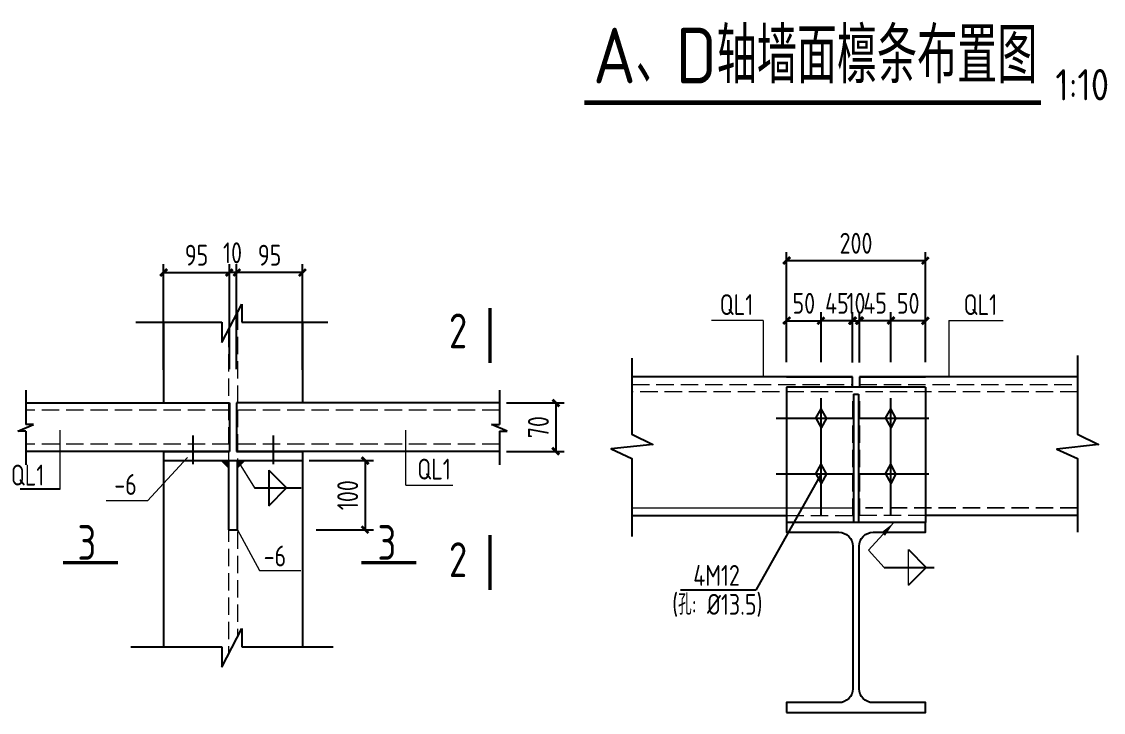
# Model space of a CAD drawing. Header units: millimetres. Extents: x 865974 to 875117, y 41124 to 44891.
# Drawn here: x 870087.8 to 870243.3, y 41434.5 to 41533.9 of the extents above; entities that cross this region are included whole.
import ezdxf

# ---------------------------------------------------------------- set-up
doc = ezdxf.new("R2010")
doc.units = ezdxf.units.MM
doc.header["$LTSCALE"] = 1000
doc.header["$MEASUREMENT"] = 0
doc.linetypes.add('DASH', pattern=[0.35, 0.25, -0.1])
doc.linetypes.add('DOTE', pattern=[2.42, 2, -0.2, 0.02, -0.2])
for name, color, linetype, lineweight in [('1', 4, 'Continuous', 70), ('D3', 62, 'Continuous', 9), ('LZ', 64, 'Continuous', 9), ('数字', 3, 'Continuous', 9)]:
    doc.layers.add(name, color=color, linetype=linetype, lineweight=lineweight)
for name, color, linetype in [('D1', 112, 'Continuous'), ('D2', 6, 'Continuous'), ('DIM', 7, 'Continuous'), ('DOTE', 1, 'DOTE'), ('M_Thin', 7, 'Continuous'), ('NUM', 7, 'Continuous'), ('Prof', 2, 'Continuous'), ('PUB_DIM', 3, 'Continuous'), ('尺寸标注', 7, 'Continuous'), ('桩', 6, 'Continuous')]:
    doc.layers.add(name, color=color, linetype=linetype)
doc.styles.add('GBHZ', font='gbenor.shx', dxfattribs={"width": 0.9, "bigfont": 'gbcbig.shx'})
doc.dimstyles.new('Y10', dxfattribs={"dimscale": 0, "dimtxt": 3, "dimasz": 0.01, "dimexe": 1.2, "dimexo": 1, "dimgap": 1, "dimtad": 1, "dimdec": 0, "dimlfac": 10, "dimzin": 0, "dimdsep": 46, "dimtxsty": 'GBHZ', "dimblk1": 'DX', "dimblk2": 'DX', "dimsah": 1, "dimcen": 0.09, "dimdle": 1, "dimadec": 0, "dimazin": 0, "dimtfac": 1, "dimtdec": 0, "dimtix": 1, "dimtmove": 2, "dimatfit": 3, "dimldrblk": 'DX', "dimfxl": 0, "dimtolj": 1, "dimtzin": 0, "dimarcsym": 0})

# ---------------------------------------------------------------- blocks, each defined once
blk = doc.blocks.new('DX')
at = {"color": 0, "linetype": 'ByBlock', "const_width": 40}
blk.add_lwpolyline([(-54, -51), (46, 49)], dxfattribs=at)
blk = doc.blocks.new('*D100')
at = {"layer": 'Defpoints', "color": 0, "linetype": 'ByBlock', "transparency": 16777216}
for p in [(870128.15, 41470.77), (870129.15, 41460.77), (870137.2, 41460.77)]:
    blk.add_point(p, dxfattribs=at)
at = {"layer": 'DIM', "color": 0, "linetype": 'ByBlock', "lineweight": -2, "transparency": 16777216}
for p, q in [((870129.15, 41470.77), (870138.4, 41470.77)), ((870137.2, 41470.76), (870137.2, 41460.78)), ((870130.15, 41460.77), (870138.4, 41460.77))]:
    blk.add_line(p, q, dxfattribs=at)
at = {"layer": 'DIM', "color": 0, "linetype": 'ByBlock', "lineweight": -2, "transparency": 16777216, "xscale": 0.01, "yscale": 0.01, "zscale": 0.01}
for p, rotation in [((870137.2, 41470.77), 90), ((870137.2, 41460.77), 270)]:
    blk.add_blockref('DX', p, dxfattribs=dict(at, rotation=rotation))
at = {"layer": 'DIM', "color": 0, "linetype": 'ByBlock', "transparency": 16777216, "insert": (870134.7, 41465.77), "char_height": 3, "attachment_point": 5, "rotation": 90, "style": 'GBHZ'}
blk.add_mtext('\\A1;100', dxfattribs=at)
blk = doc.blocks.new('*D101')
at = {"layer": 'Defpoints', "color": 0, "linetype": 'ByBlock', "transparency": 16777216}
for p in [(870156.51, 41479.05), (870156.51, 41472.06), (870164.61, 41472.06)]:
    blk.add_point(p, dxfattribs=at)
at = {"layer": 'DIM', "color": 0, "linetype": 'ByBlock', "lineweight": -2, "transparency": 16777216}
for p, q in [((870157.51, 41479.05), (870165.81, 41479.05)), ((870164.61, 41479.04), (870164.61, 41472.07)), ((870157.51, 41472.06), (870165.81, 41472.06))]:
    blk.add_line(p, q, dxfattribs=at)
at = {"layer": 'DIM', "color": 0, "linetype": 'ByBlock', "lineweight": -2, "transparency": 16777216, "xscale": 0.01, "yscale": 0.01, "zscale": 0.01}
for p, rotation in [((870164.61, 41479.05), 90), ((870164.61, 41472.06), 270)]:
    blk.add_blockref('DX', p, dxfattribs=dict(at, rotation=rotation))
at = {"layer": 'DIM', "color": 0, "linetype": 'ByBlock', "transparency": 16777216, "insert": (870162.11, 41475.55), "char_height": 3, "attachment_point": 5, "rotation": 90, "style": 'GBHZ'}
blk.add_mtext('\\A1;70', dxfattribs=at)
blk = doc.blocks.new('*D106')
at = {"layer": 'Defpoints', "color": 0, "linetype": 'ByBlock', "transparency": 16777216}
for p in [(870117.73, 41497.79), (870108.23, 41482.8), (870117.73, 41482.89)]:
    blk.add_point(p, dxfattribs=at)
at = {"layer": 'DIM', "color": 0, "linetype": 'ByBlock', "lineweight": -2, "transparency": 16777216}
for p, q in [((870108.23, 41483.8), (870108.23, 41498.99)), ((870117.73, 41483.89), (870117.73, 41498.99)), ((870108.24, 41497.79), (870117.72, 41497.79))]:
    blk.add_line(p, q, dxfattribs=at)
at = {"layer": 'DIM', "color": 0, "linetype": 'ByBlock', "lineweight": -2, "transparency": 16777216, "xscale": 0.01, "yscale": 0.01, "zscale": 0.01, "rotation": 180}
blk.add_blockref('DX', (870108.23, 41497.79), dxfattribs=at)
at = {"layer": 'DIM', "color": 0, "linetype": 'ByBlock', "lineweight": -2, "transparency": 16777216, "xscale": 0.01, "yscale": 0.01, "zscale": 0.01}
blk.add_blockref('DX', (870117.73, 41497.79), dxfattribs=at)
at = {"layer": 'DIM', "color": 0, "linetype": 'ByBlock', "transparency": 16777216, "insert": (870112.98, 41500.29), "char_height": 3, "attachment_point": 5, "style": 'GBHZ'}
blk.add_mtext('\\A1;95', dxfattribs=at)
blk = doc.blocks.new('*D107')
at = {"layer": 'Defpoints', "color": 0, "linetype": 'ByBlock', "transparency": 16777216}
for p in [(870117.73, 41497.79), (870117.73, 41482.89), (870118.73, 41482.88)]:
    blk.add_point(p, dxfattribs=at)
at = {"layer": 'DIM', "color": 0, "linetype": 'ByBlock', "lineweight": -2, "transparency": 16777216}
for p, q in [((870117.73, 41483.89), (870117.73, 41498.99)), ((870118.73, 41483.88), (870118.73, 41498.99)), ((870117.72, 41497.79), (870117.71, 41497.79)), ((870118.73, 41497.79), (870117.73, 41497.79)), ((870118.74, 41497.79), (870118.75, 41497.79))]:
    blk.add_line(p, q, dxfattribs=at)
at = {"layer": 'DIM', "color": 0, "linetype": 'ByBlock', "lineweight": -2, "transparency": 16777216, "xscale": 0.01, "yscale": 0.01, "zscale": 0.01}
blk.add_blockref('DX', (870117.73, 41497.79), dxfattribs=at)
at = {"layer": 'DIM', "color": 0, "linetype": 'ByBlock', "lineweight": -2, "transparency": 16777216, "xscale": 0.01, "yscale": 0.01, "zscale": 0.01, "rotation": 180}
blk.add_blockref('DX', (870118.73, 41497.79), dxfattribs=at)
at = {"layer": 'DIM', "color": 0, "linetype": 'ByBlock', "transparency": 16777216, "insert": (870118.15, 41500.63), "char_height": 3, "attachment_point": 5, "style": 'GBHZ'}
blk.add_mtext('\\A1;10', dxfattribs=at)
blk = doc.blocks.new('*D108')
at = {"layer": 'Defpoints', "color": 0, "linetype": 'ByBlock', "transparency": 16777216}
for p in [(870118.73, 41497.79), (870118.73, 41482.89), (870128.23, 41482.8)]:
    blk.add_point(p, dxfattribs=at)
at = {"layer": 'DIM', "color": 0, "linetype": 'ByBlock', "lineweight": -2, "transparency": 16777216}
for p, q in [((870118.73, 41483.89), (870118.73, 41498.99)), ((870128.23, 41483.8), (870128.23, 41498.99)), ((870128.22, 41497.79), (870118.74, 41497.79))]:
    blk.add_line(p, q, dxfattribs=at)
at = {"layer": 'DIM', "color": 0, "linetype": 'ByBlock', "lineweight": -2, "transparency": 16777216, "xscale": 0.01, "yscale": 0.01, "zscale": 0.01, "rotation": 180}
blk.add_blockref('DX', (870118.73, 41497.79), dxfattribs=at)
at = {"layer": 'DIM', "color": 0, "linetype": 'ByBlock', "lineweight": -2, "transparency": 16777216, "xscale": 0.01, "yscale": 0.01, "zscale": 0.01}
blk.add_blockref('DX', (870128.23, 41497.79), dxfattribs=at)
at = {"layer": 'DIM', "color": 0, "linetype": 'ByBlock', "transparency": 16777216, "insert": (870123.48, 41500.29), "char_height": 3, "attachment_point": 5, "style": 'GBHZ'}
blk.add_mtext('\\A1;95', dxfattribs=at)
blk = doc.blocks.new('*D109')
at = {"layer": 'Defpoints', "color": 0, "linetype": 'ByBlock', "transparency": 16777216}
for p in [(870202.75, 41490.87), (870197.75, 41483.92), (870202.75, 41483.92)]:
    blk.add_point(p, dxfattribs=at)
at = {"layer": 'DIM', "color": 0, "linetype": 'ByBlock', "lineweight": -2, "transparency": 16777216}
for p, q in [((870197.75, 41484.92), (870197.75, 41492.07)), ((870202.75, 41484.92), (870202.75, 41492.07)), ((870197.76, 41490.87), (870202.74, 41490.87))]:
    blk.add_line(p, q, dxfattribs=at)
at = {"layer": 'DIM', "color": 0, "linetype": 'ByBlock', "lineweight": -2, "transparency": 16777216, "xscale": 0.01, "yscale": 0.01, "zscale": 0.01, "rotation": 180}
blk.add_blockref('DX', (870197.75, 41490.87), dxfattribs=at)
at = {"layer": 'DIM', "color": 0, "linetype": 'ByBlock', "lineweight": -2, "transparency": 16777216, "xscale": 0.01, "yscale": 0.01, "zscale": 0.01}
blk.add_blockref('DX', (870202.75, 41490.87), dxfattribs=at)
at = {"layer": 'DIM', "color": 0, "linetype": 'ByBlock', "transparency": 16777216, "insert": (870200.25, 41493.37), "char_height": 3, "attachment_point": 5, "style": 'GBHZ'}
blk.add_mtext('\\A1;50', dxfattribs=at)
blk = doc.blocks.new('*D110')
at = {"layer": 'Defpoints', "color": 0, "linetype": 'ByBlock', "transparency": 16777216}
for p in [(870202.75, 41490.87), (870202.75, 41483.92), (870207.25, 41483.86)]:
    blk.add_point(p, dxfattribs=at)
at = {"layer": 'DIM', "color": 0, "linetype": 'ByBlock', "lineweight": -2, "transparency": 16777216}
for p, q in [((870202.75, 41484.92), (870202.75, 41492.07)), ((870207.25, 41484.86), (870207.25, 41492.07)), ((870202.74, 41490.87), (870202.73, 41490.87)), ((870207.25, 41490.87), (870202.75, 41490.87)), ((870207.26, 41490.87), (870207.27, 41490.87))]:
    blk.add_line(p, q, dxfattribs=at)
at = {"layer": 'DIM', "color": 0, "linetype": 'ByBlock', "lineweight": -2, "transparency": 16777216, "xscale": 0.01, "yscale": 0.01, "zscale": 0.01}
blk.add_blockref('DX', (870202.75, 41490.87), dxfattribs=at)
at = {"layer": 'DIM', "color": 0, "linetype": 'ByBlock', "lineweight": -2, "transparency": 16777216, "xscale": 0.01, "yscale": 0.01, "zscale": 0.01, "rotation": 180}
blk.add_blockref('DX', (870207.25, 41490.87), dxfattribs=at)
at = {"layer": 'DIM', "color": 0, "linetype": 'ByBlock', "transparency": 16777216, "insert": (870205, 41493.37), "char_height": 3, "attachment_point": 5, "style": 'GBHZ'}
blk.add_mtext('\\A1;45', dxfattribs=at)
blk = doc.blocks.new('*D111')
at = {"layer": 'Defpoints', "color": 0, "linetype": 'ByBlock', "transparency": 16777216}
for p in [(870212.75, 41490.87), (870212.75, 41483.92), (870217.75, 41483.92)]:
    blk.add_point(p, dxfattribs=at)
at = {"layer": 'DIM', "color": 0, "linetype": 'ByBlock', "lineweight": -2, "transparency": 16777216}
for p, q in [((870212.75, 41484.92), (870212.75, 41492.07)), ((870217.75, 41484.92), (870217.75, 41492.07)), ((870217.74, 41490.87), (870212.76, 41490.87))]:
    blk.add_line(p, q, dxfattribs=at)
at = {"layer": 'DIM', "color": 0, "linetype": 'ByBlock', "lineweight": -2, "transparency": 16777216, "xscale": 0.01, "yscale": 0.01, "zscale": 0.01, "rotation": 180}
blk.add_blockref('DX', (870212.75, 41490.87), dxfattribs=at)
at = {"layer": 'DIM', "color": 0, "linetype": 'ByBlock', "lineweight": -2, "transparency": 16777216, "xscale": 0.01, "yscale": 0.01, "zscale": 0.01}
blk.add_blockref('DX', (870217.75, 41490.87), dxfattribs=at)
at = {"layer": 'DIM', "color": 0, "linetype": 'ByBlock', "transparency": 16777216, "insert": (870215.25, 41493.37), "char_height": 3, "attachment_point": 5, "style": 'GBHZ'}
blk.add_mtext('\\A1;50', dxfattribs=at)
blk = doc.blocks.new('*D112')
at = {"layer": 'Defpoints', "color": 0, "linetype": 'ByBlock', "transparency": 16777216}
for p in [(870217.75, 41499.51), (870197.75, 41485.92), (870217.75, 41485.92)]:
    blk.add_point(p, dxfattribs=at)
at = {"layer": 'DIM', "color": 0, "linetype": 'ByBlock', "lineweight": -2, "transparency": 16777216}
for p, q in [((870197.75, 41486.92), (870197.75, 41500.71)), ((870217.75, 41486.92), (870217.75, 41500.71)), ((870197.76, 41499.51), (870217.74, 41499.51))]:
    blk.add_line(p, q, dxfattribs=at)
at = {"layer": 'DIM', "color": 0, "linetype": 'ByBlock', "lineweight": -2, "transparency": 16777216, "xscale": 0.01, "yscale": 0.01, "zscale": 0.01, "rotation": 180}
blk.add_blockref('DX', (870197.75, 41499.51), dxfattribs=at)
at = {"layer": 'DIM', "color": 0, "linetype": 'ByBlock', "lineweight": -2, "transparency": 16777216, "xscale": 0.01, "yscale": 0.01, "zscale": 0.01}
blk.add_blockref('DX', (870217.75, 41499.51), dxfattribs=at)
at = {"layer": 'DIM', "color": 0, "linetype": 'ByBlock', "transparency": 16777216, "insert": (870207.75, 41502.01), "char_height": 3, "attachment_point": 5, "style": 'GBHZ'}
blk.add_mtext('\\A1;200', dxfattribs=at)
blk = doc.blocks.new('*D113')
at = {"layer": 'Defpoints', "color": 0, "linetype": 'ByBlock', "transparency": 16777216}
for p in [(870208.25, 41490.87), (870207.25, 41483.86), (870208.25, 41483.87)]:
    blk.add_point(p, dxfattribs=at)
at = {"layer": 'DIM', "color": 0, "linetype": 'ByBlock', "lineweight": -2, "transparency": 16777216}
for p, q in [((870207.25, 41484.86), (870207.25, 41492.07)), ((870208.25, 41484.87), (870208.25, 41492.07)), ((870207.24, 41490.87), (870207.23, 41490.87)), ((870207.25, 41490.87), (870208.25, 41490.87)), ((870208.26, 41490.87), (870208.27, 41490.87))]:
    blk.add_line(p, q, dxfattribs=at)
at = {"layer": 'DIM', "color": 0, "linetype": 'ByBlock', "lineweight": -2, "transparency": 16777216, "xscale": 0.01, "yscale": 0.01, "zscale": 0.01}
blk.add_blockref('DX', (870207.25, 41490.87), dxfattribs=at)
at = {"layer": 'DIM', "color": 0, "linetype": 'ByBlock', "lineweight": -2, "transparency": 16777216, "xscale": 0.01, "yscale": 0.01, "zscale": 0.01, "rotation": 180}
blk.add_blockref('DX', (870208.25, 41490.87), dxfattribs=at)
at = {"layer": 'DIM', "color": 0, "linetype": 'ByBlock', "transparency": 16777216, "insert": (870207.75, 41493.37), "char_height": 3, "attachment_point": 5, "style": 'GBHZ'}
blk.add_mtext('\\A1;10', dxfattribs=at)
blk = doc.blocks.new('*D114')
at = {"layer": 'Defpoints', "color": 0, "linetype": 'ByBlock', "transparency": 16777216}
for p in [(870212.75, 41490.88), (870208.25, 41483.87), (870212.75, 41483.94)]:
    blk.add_point(p, dxfattribs=at)
at = {"layer": 'DIM', "color": 0, "linetype": 'ByBlock', "lineweight": -2, "transparency": 16777216}
for p, q in [((870208.25, 41484.87), (870208.25, 41492.08)), ((870212.75, 41484.94), (870212.75, 41492.08)), ((870208.24, 41490.88), (870208.23, 41490.88)), ((870208.25, 41490.88), (870212.75, 41490.88)), ((870212.76, 41490.88), (870212.77, 41490.88))]:
    blk.add_line(p, q, dxfattribs=at)
at = {"layer": 'DIM', "color": 0, "linetype": 'ByBlock', "lineweight": -2, "transparency": 16777216, "xscale": 0.01, "yscale": 0.01, "zscale": 0.01}
blk.add_blockref('DX', (870208.25, 41490.88), dxfattribs=at)
at = {"layer": 'DIM', "color": 0, "linetype": 'ByBlock', "lineweight": -2, "transparency": 16777216, "xscale": 0.01, "yscale": 0.01, "zscale": 0.01, "rotation": 180}
blk.add_blockref('DX', (870212.75, 41490.88), dxfattribs=at)
at = {"layer": 'DIM', "color": 0, "linetype": 'ByBlock', "transparency": 16777216, "insert": (870210.5, 41493.38), "char_height": 3, "attachment_point": 5, "style": 'GBHZ'}
blk.add_mtext('\\A1;45', dxfattribs=at)

msp = doc.modelspace()

# ---------------------------------------------------------------- linework, layer by layer
at = {"const_width": 0.667}
msp.add_lwpolyline([(870168.713, 41522.234), (870234.34, 41522.234)], dxfattribs=at)
at = {"layer": '1', "color": 2, "const_width": 0.48}
for points in [[(870155.151, 41492.681), (870155.151, 41484.759)], [(870155.151, 41460.059), (870155.151, 41452.137)], [(870093.776, 41456.075), (870101.698, 41456.075)], [(870136.642, 41456.075), (870144.564, 41456.075)]]:
    msp.add_lwpolyline(points, dxfattribs=at)
at = {"layer": 'D1', "color": 251}
for p, q in [((870116.624, 41487.714), (870119.5, 41493.264)), ((870119.5, 41493.264), (870119.5, 41490.647)), ((870104.258, 41490.647), (870116.624, 41490.647)), ((870116.624, 41490.647), (870116.624, 41487.714)), ((870119.5, 41490.647), (870131.837, 41490.647)), ((870088.429, 41480.874), (870088.429, 41475.945)), ((870156.51, 41480.874), (870156.51, 41475.945)), ((870087.305, 41474.964), (870089.553, 41475.945)), ((870089.553, 41475.945), (870088.429, 41475.945)), ((870157.634, 41474.964), (870155.386, 41475.945)), ((870155.386, 41475.945), (870156.51, 41475.945)), ((870088.429, 41474.964), (870087.305, 41474.964)), ((870088.429, 41474.964), (870088.429, 41470.129)), ((870156.51, 41474.964), (870156.51, 41470.129)), ((870156.51, 41474.964), (870157.634, 41474.964)), ((870123.352, 41469.379), (870123.352, 41464.241)), ((870123.352, 41469.379), (870125.921, 41466.81)), ((870202.748, 41468.825), (870193.336, 41452.109)), ((870121.322, 41466.81), (870128.003, 41466.81)), ((870123.352, 41464.241), (870125.921, 41466.81)), ((870215.275, 41457.945), (870217.844, 41455.376)), ((870211.815, 41455.376), (870218.961, 41455.376)), ((870215.275, 41452.807), (870217.844, 41455.376)), ((870193.336, 41452.109), (870182.513, 41452.109)), ((870116.624, 41441.028), (870119.5, 41446.578)), ((870119.5, 41446.578), (870119.5, 41443.96)), ((870103.518, 41443.96), (870116.624, 41443.96)), ((870116.624, 41443.96), (870116.624, 41441.028)), ((870119.5, 41443.96), (870132.617, 41443.96))]:
    msp.add_line(p, q, dxfattribs=at)
at = {"layer": 'D2'}
for p, q in [((870108.228, 41490.647), (870108.228, 41479.054)), ((870128.228, 41490.647), (870128.228, 41479.054)), ((870207.248, 41482.782), (870175.553, 41482.782)), ((870197.748, 41482.782), (870207.248, 41482.782)), ((870207.248, 41481.29), (870207.248, 41482.782)), ((870208.248, 41482.782), (870217.748, 41482.782)), ((870239.599, 41482.782), (870208.248, 41482.782)), ((870208.248, 41482.782), (870208.248, 41481.29)), ((870197.748, 41481.29), (870197.748, 41461.827)), ((870217.748, 41481.29), (870197.748, 41481.29)), ((870207.398, 41480.29), (870207.398, 41461.827)), ((870207.398, 41480.29), (870208.098, 41480.29)), ((870208.098, 41480.29), (870208.098, 41461.827)), ((870217.748, 41481.29), (870217.748, 41461.827)), ((870088.429, 41479.054), (870117.728, 41479.054)), ((870156.51, 41479.054), (870118.728, 41479.054)), ((870117.728, 41472.056), (870088.429, 41472.056)), ((870108.228, 41472.056), (870108.228, 41470.771)), ((870108.228, 41472.056), (870117.728, 41472.056)), ((870108.228, 41472.056), (870108.228, 41443.96)), ((870108.228, 41470.771), (870128.228, 41470.771)), ((870117.586, 41470.771), (870117.586, 41460.768)), ((870156.51, 41472.056), (870118.728, 41472.056)), ((870118.728, 41472.056), (870128.228, 41472.056)), ((870118.87, 41460.768), (870118.87, 41470.771)), ((870128.228, 41472.056), (870128.228, 41470.771)), ((870128.228, 41472.056), (870128.228, 41443.96)), ((870175.553, 41462.828), (870197.748, 41462.828)), ((870239.599, 41462.828), (870217.748, 41462.828)), ((870117.586, 41460.768), (870118.87, 41460.768))]:
    msp.add_line(p, q, dxfattribs=at)
at = {"layer": 'D2', "linetype": 'Continuous'}
for p, q in [((870112.447, 41474.376), (870112.447, 41470.236)), ((870124.009, 41474.376), (870124.009, 41470.236))]:
    msp.add_line(p, q, dxfattribs=at)
at = {"layer": 'D3', "color": 251}
for p, q in [((870194.427, 41490.892), (870186.965, 41490.892)), ((870194.427, 41490.892), (870194.427, 41482.782)), ((870221.069, 41490.892), (870228.913, 41490.892)), ((870221.069, 41490.892), (870221.069, 41482.782)), ((870093.391, 41466.632), (870093.391, 41475.125)), ((870143.065, 41467.231), (870143.065, 41475.125)), ((870111.698, 41471.199), (870105.936, 41464.974)), ((870118.87, 41470.771), (870121.322, 41466.81)), ((870143.065, 41467.231), (870149.825, 41467.231)), ((870105.936, 41464.974), (870099.983, 41464.974)), ((870209.523, 41457.846), (870213.194, 41461.827)), ((870118.87, 41460.768), (870122.037, 41454.956)), ((870209.523, 41457.846), (870211.815, 41455.376)), ((870215.275, 41452.807), (870215.275, 41457.945)), ((870122.037, 41454.956), (870127.964, 41454.956))]:
    msp.add_line(p, q, dxfattribs=at)
at = {"layer": 'D3'}
for p, q in [((870116.515, 41470.771), (870117.586, 41469.7)), ((870119.941, 41470.771), (870118.87, 41469.7))]:
    msp.add_line(p, q, dxfattribs=at)
for points in [[(870116.515, 41470.771), (870117.586, 41470.771), (870117.586, 41469.7), (870117.586, 41470.771)], [(870119.941, 41470.771), (870118.87, 41470.771), (870118.87, 41469.7), (870118.87, 41470.771)]]:
    msp.add_solid(points, dxfattribs=at)
at = {"layer": 'D3', "color": 251}
msp.add_solid([(870211.93, 41459.935), (870213.194, 41461.827), (870211.93, 41459.935), (870211.381, 41460.415)], dxfattribs=at)
at = {"layer": 'DOTE', "linetype": 'DOTE', "ltscale": 5}
for p, q in [((870202.748, 41462.828), (870202.748, 41479.711)), ((870212.748, 41462.828), (870212.748, 41479.711)), ((870196.297, 41476.828), (870207.248, 41476.828)), ((870208.248, 41476.828), (870218.199, 41476.828)), ((870196.297, 41468.825), (870207.248, 41468.825)), ((870208.248, 41468.825), (870218.199, 41468.825))]:
    msp.add_line(p, q, dxfattribs=at)
at = {"layer": 'LZ', "color": 251, "linetype": 'DASH', "ltscale": 0.01}
for p, q in [((870118.87, 41492.049), (870118.87, 41445.363)), ((870117.586, 41489.57), (870117.586, 41442.884)), ((870175.553, 41481.711), (870207.248, 41481.711)), ((870208.248, 41481.711), (870239.599, 41481.711)), ((870207.248, 41480.641), (870175.553, 41480.641)), ((870239.599, 41480.641), (870208.248, 41480.641)), ((870207.248, 41479.29), (870207.248, 41462.828)), ((870208.248, 41479.29), (870208.248, 41462.828)), ((870117.728, 41477.984), (870088.429, 41477.984)), ((870156.51, 41477.984), (870118.728, 41477.984)), ((870117.728, 41473.126), (870088.429, 41473.126)), ((870156.51, 41473.126), (870118.728, 41473.126)), ((870175.553, 41463.969), (870207.248, 41463.969)), ((870207.398, 41463.898), (870175.553, 41463.898)), ((870239.599, 41463.969), (870208.248, 41463.969)), ((870239.599, 41463.898), (870208.248, 41463.898)), ((870197.748, 41462.828), (870207.248, 41462.828)), ((870217.748, 41462.828), (870208.248, 41462.828))]:
    msp.add_line(p, q, dxfattribs=at)
at = {"layer": 'M_Thin', "color": 7, "elevation": 4.991}
for points in [[(870175.553, 41485.479), (870175.553, 41474.555), (870178.553, 41473.055), (870172.553, 41472.434), (870175.553, 41471.055), (870175.553, 41459.807)], [(870239.599, 41485.872), (870239.599, 41474.555), (870242.599, 41473.055), (870236.599, 41472.378), (870239.599, 41471.055), (870239.599, 41460.462)]]:
    msp.add_lwpolyline(points, dxfattribs=at)
at = {"layer": 'Prof'}
msp.add_lwpolyline([(870197.748, 41434.526), (870217.748, 41434.526), (870217.748, 41435.926), (870210.198, 41435.926, -0.4142136), (870208.198, 41437.926), (870208.198, 41458.427, -0.4142136), (870210.198, 41460.427), (870217.748, 41460.427), (870217.748, 41461.827), (870197.748, 41461.827), (870197.748, 41460.427), (870205.298, 41460.427, -0.4142136), (870207.298, 41458.427), (870207.298, 41437.926, -0.4142136), (870205.298, 41435.926), (870197.748, 41435.926)], format="xyb", close=True, dxfattribs=at)
at = {"layer": '尺寸标注', "color": 6, "linetype": 'ByBlock'}
msp.add_line((870093.391, 41466.632), (870087.627, 41466.632), dxfattribs=at)
at = {"layer": '桩'}
for p, q in [((870117.728, 41479.054), (870117.728, 41472.056)), ((870118.728, 41479.054), (870118.728, 41472.056)), ((870201.999, 41476.828), (870202.748, 41478.209)), ((870203.497, 41476.828), (870202.748, 41478.209)), ((870211.999, 41476.828), (870212.748, 41478.209)), ((870213.497, 41476.828), (870212.748, 41478.209)), ((870201.999, 41476.828), (870202.748, 41475.446)), ((870203.497, 41476.828), (870202.748, 41475.446)), ((870211.999, 41476.828), (870212.748, 41475.446)), ((870213.497, 41476.828), (870212.748, 41475.446)), ((870201.999, 41468.825), (870202.748, 41470.206)), ((870203.497, 41468.825), (870202.748, 41470.206)), ((870211.999, 41468.825), (870212.748, 41470.206)), ((870213.497, 41468.825), (870212.748, 41470.206)), ((870201.999, 41468.825), (870202.748, 41467.443)), ((870203.497, 41468.825), (870202.748, 41467.443)), ((870211.999, 41468.825), (870212.748, 41467.443)), ((870213.497, 41468.825), (870212.748, 41467.443))]:
    msp.add_line(p, q, dxfattribs=at)

# ---------------------------------------------------------------- texts
at = {"ltscale": 2, "style": 'GBHZ'}
msp.add_text('1:100', height=4.5, rotation=0.20444, dxfattribs=at).set_placement((870236.416, 41522.54))
at = {"layer": 'NUM', "style": 'GBHZ'}
msp.add_text('A、D轴墙面檩条布置图', height=8, dxfattribs=at).set_placement((870169.968, 41525.007))
at = {"layer": 'PUB_DIM', "style": 'GBHZ', "width": 0.9}
for s, p in [('2', (870149.25, 41486.904)), ('3', (870095.868, 41456.466)), ('3', (870138.985, 41456.466)), ('2', (870149.25, 41453.993))]:
    msp.add_text(s, height=5, dxfattribs=at).set_placement(p)
at = {"layer": '数字', "style": 'GBHZ', "width": 0.9}
for s, p in [('QL1', (870188.165, 41491.681)), ('QL1', (870223.218, 41491.681)), ('QL1', (870144.704, 41468.02)), ('QL1', (870086.286, 41467.158)), ('-6', (870101.155, 41465.812)), ('-6', (870122.619, 41455.52)), ('4M12', (870184.364, 41452.732)), ('(孔: %%C13.5)', (870181.327, 41448.568))]:
    msp.add_text(s, height=3, dxfattribs=at).set_placement(p)

# ---------------------------------------------------------------- dimensions: what is measured, and where the dimension line sits
at = {"layer": 'DIM', "color": 4, "linetype": 'ByBlock'}
for base, p1, p2, picture, middle in [((870217.748, 41499.511), (870197.748, 41485.924), (870217.748, 41485.924), '*D112', (870207.748, 41502.011)), ((870117.728, 41497.794), (870108.228, 41482.803), (870117.728, 41482.894), '*D106', (870112.978, 41500.294)), ((870202.748, 41490.87), (870197.748, 41483.924), (870202.748, 41483.924), '*D109', (870200.248, 41493.37)), ((870208.248, 41490.87), (870207.248, 41483.86), (870208.248, 41483.874), '*D113', (870207.748, 41493.37)), ((870212.748, 41490.885), (870208.248, 41483.874), (870212.748, 41483.938), '*D114', (870210.498, 41493.385))]:
    dim = msp.add_linear_dim(base=base, p1=p1, p2=p2, dimstyle='Y10', override={"dimscale": 1}, dxfattribs=at)
    dim.commit()
    dim.dimension.update_dxf_attribs({"geometry": picture, "text_midpoint": middle})
dim = msp.add_linear_dim(base=(870117.728, 41497.794), p1=(870118.728, 41482.884), p2=(870117.728, 41482.894), angle=180, dimstyle='Y10', override={"dimscale": 1}, dxfattribs=at)
dim.commit()
dim.dimension.update_dxf_attribs({"geometry": '*D107', "text_midpoint": (870118.147, 41500.634), "dimtype": 160})
for base, p1, p2, angle, picture, middle in [((870118.728, 41497.794), (870128.228, 41482.803), (870118.728, 41482.894), 180, '*D108', (870123.478, 41500.294)), ((870202.748, 41490.87), (870207.248, 41483.86), (870202.748, 41483.924), 180, '*D110', (870204.998, 41493.37)), ((870212.748, 41490.87), (870217.748, 41483.924), (870212.748, 41483.924), 180, '*D111', (870215.248, 41493.37)), ((870164.61, 41472.056), (870156.51, 41479.054), (870156.51, 41472.056), 270, '*D101', (870162.11, 41475.555)), ((870137.196, 41460.768), (870128.149, 41470.771), (870129.149, 41460.768), 270, '*D100', (870134.696, 41465.77))]:
    dim = msp.add_linear_dim(base=base, p1=p1, p2=p2, angle=angle, dimstyle='Y10', override={"dimscale": 1}, dxfattribs=at)
    dim.commit()
    dim.dimension.update_dxf_attribs({"geometry": picture, "text_midpoint": middle})

doc.saveas('drawing.dxf')
